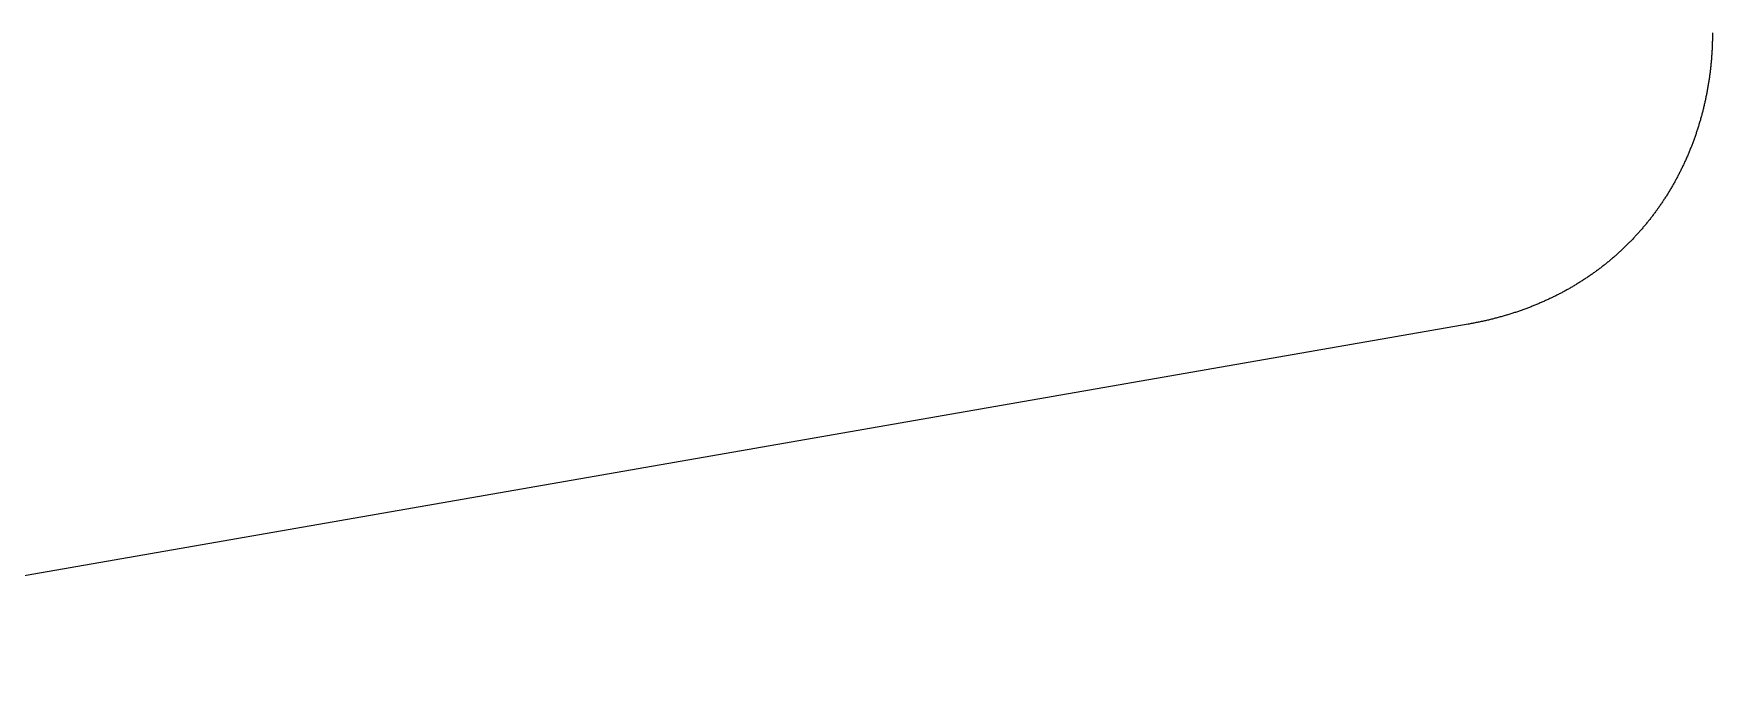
# Model space of a CAD drawing. Header units: millimetres. Extents: x 75 to 125, y -125 to -75.
# Drawn here: x 114.25 to 125, y -104.06 to -100 of the extents above; entities that cross this region are included whole.
import ezdxf

# ---------------------------------------------------------------- set-up
doc = ezdxf.new("R2010")
doc.units = ezdxf.units.MM
doc.layers.add('Edge.Cuts', color=254, linetype='CONTINUOUS', true_color=0xd0d2cd)

msp = doc.modelspace()

# ---------------------------------------------------------------- linework, layer by layer
at = {"layer": 'Edge.Cuts', "linetype": 'CONTINUOUS'}
for p, q in [((124.998925, -100.065998), (124.998707, -100.07236)), ((124.999122, -100.059634), (124.998925, -100.065998)), ((124.999299, -100.053269), (124.999122, -100.059634)), ((124.999457, -100.046904), (124.999299, -100.053269)), ((124.999594, -100.040538), (124.999457, -100.046904)), ((124.999711, -100.034172), (124.999594, -100.040538)), ((124.999809, -100.027805), (124.999711, -100.034172)), ((124.999886, -100.021437), (124.999809, -100.027805)), ((124.999943, -100.015069), (124.999886, -100.021437)), ((124.999981, -100.008702), (124.999943, -100.015069)), ((124.999995, -99.995965), (124.999981, -100.008702)), ((124.992518, -100.173955), (124.991962, -100.180286)), ((124.993055, -100.16762), (124.992518, -100.173955)), ((124.993571, -100.161284), (124.993055, -100.16762)), ((124.994067, -100.154944), (124.993571, -100.161284)), ((124.994544, -100.148603), (124.994067, -100.154944)), ((124.995, -100.142259), (124.994544, -100.148603)), ((124.995437, -100.135914), (124.995, -100.142259)), ((124.995854, -100.129565), (124.995437, -100.135914)), ((124.996251, -100.123216), (124.995854, -100.129565)), ((124.996628, -100.116864), (124.996251, -100.123216)), ((124.996985, -100.110511), (124.996628, -100.116864)), ((124.997322, -100.104156), (124.996985, -100.110511)), ((124.997639, -100.0978), (124.997322, -100.104156)), ((124.997936, -100.091442), (124.997639, -100.0978)), ((124.998213, -100.085083), (124.997936, -100.091442)), ((124.99847, -100.078722), (124.998213, -100.085083)), ((124.998707, -100.07236), (124.99847, -100.078722)), ((124.980376, -100.281167), (124.979484, -100.287441)), ((124.981248, -100.27489), (124.980376, -100.281167)), ((124.9821, -100.268607), (124.981248, -100.27489)), ((124.982933, -100.262322), (124.9821, -100.268607)), ((124.983746, -100.256032), (124.982933, -100.262322)), ((124.984539, -100.249739), (124.983746, -100.256032)), ((124.985313, -100.243441), (124.984539, -100.249739)), ((124.986067, -100.237141), (124.985313, -100.243441)), ((124.986801, -100.230836), (124.986067, -100.237141)), ((124.987516, -100.224529), (124.986801, -100.230836)), ((124.98821, -100.218217), (124.987516, -100.224529)), ((124.988885, -100.211903), (124.98821, -100.218217)), ((124.98954, -100.205585), (124.988885, -100.211903)), ((124.990175, -100.199265), (124.98954, -100.205585)), ((124.990791, -100.192941), (124.990175, -100.199265)), ((124.991387, -100.186616), (124.990791, -100.192941)), ((124.991962, -100.180286), (124.991387, -100.186616)), ((124.961343, -100.393372), (124.960101, -100.399557)), ((124.962565, -100.387184), (124.961343, -100.393372)), ((124.963768, -100.380987), (124.962565, -100.387184)), ((124.964952, -100.374788), (124.963768, -100.380987)), ((124.966116, -100.36858), (124.964952, -100.374788)), ((124.967261, -100.36237), (124.966116, -100.36858)), ((124.968387, -100.356152), (124.967261, -100.36237)), ((124.969493, -100.349931), (124.968387, -100.356152)), ((124.97058, -100.343702), (124.969493, -100.349931)), ((124.971647, -100.337471), (124.97058, -100.343702)), ((124.972695, -100.331233), (124.971647, -100.337471)), ((124.973724, -100.324991), (124.972695, -100.331233)), ((124.974733, -100.318744), (124.973724, -100.324991)), ((124.975722, -100.312493), (124.974733, -100.318744)), ((124.976692, -100.306236), (124.975722, -100.312493)), ((124.977642, -100.299976), (124.976692, -100.306236)), ((124.978573, -100.29371), (124.977642, -100.299976)), ((124.979484, -100.287441), (124.978573, -100.29371)), ((124.937636, -100.497652), (124.936071, -100.503725)), ((124.939183, -100.49157), (124.937636, -100.497652)), ((124.94071, -100.485483), (124.939183, -100.49157)), ((124.942219, -100.479387), (124.94071, -100.485483)), ((124.943709, -100.473286), (124.942219, -100.479387)), ((124.94518, -100.467177), (124.943709, -100.473286)), ((124.946631, -100.461062), (124.94518, -100.467177)), ((124.948065, -100.454939), (124.946631, -100.461062)), ((124.949478, -100.448812), (124.948065, -100.454939)), ((124.950873, -100.442676), (124.949478, -100.448812)), ((124.952249, -100.436535), (124.950873, -100.442676)), ((124.953606, -100.430387), (124.952249, -100.436535)), ((124.954943, -100.424234), (124.953606, -100.430387)), ((124.956262, -100.418073), (124.954943, -100.424234)), ((124.957561, -100.411907), (124.956262, -100.418073)), ((124.958841, -100.405734), (124.957561, -100.411907)), ((124.960101, -100.399557), (124.958841, -100.405734)), ((124.906606, -100.605817), (124.904707, -100.611748)), ((124.908487, -100.599874), (124.906606, -100.605817)), ((124.91035, -100.593926), (124.908487, -100.599874)), ((124.912195, -100.587967), (124.91035, -100.593926)), ((124.91402, -100.582002), (124.912195, -100.587967)), ((124.915828, -100.576027), (124.91402, -100.582002)), ((124.917617, -100.570046), (124.915828, -100.576027)), ((124.919388, -100.564054), (124.917617, -100.570046)), ((124.92114, -100.558057), (124.919388, -100.564054)), ((124.922874, -100.552049), (124.92114, -100.558057)), ((124.924588, -100.546036), (124.922874, -100.552049)), ((124.926285, -100.540014), (124.924588, -100.546036)), ((124.927963, -100.533985), (124.926285, -100.540014)), ((124.929622, -100.527947), (124.927963, -100.533985)), ((124.931262, -100.521904), (124.929622, -100.527947)), ((124.932884, -100.515851), (124.931262, -100.521904)), ((124.934487, -100.509792), (124.932884, -100.515851)), ((124.936071, -100.503725), (124.934487, -100.509792)), ((124.869644, -100.711241), (124.867421, -100.717008)), ((124.871851, -100.705461), (124.869644, -100.711241)), ((124.874038, -100.699675), (124.871851, -100.705461)), ((124.876209, -100.693876), (124.874038, -100.699675)), ((124.878361, -100.688071), (124.876209, -100.693876)), ((124.880496, -100.682253), (124.878361, -100.688071)), ((124.882612, -100.676429), (124.880496, -100.682253)), ((124.884712, -100.670593), (124.882612, -100.676429)), ((124.886792, -100.66475), (124.884712, -100.670593)), ((124.888855, -100.658895), (124.886792, -100.66475)), ((124.8909, -100.653034), (124.888855, -100.658895)), ((124.892927, -100.647162), (124.8909, -100.653034)), ((124.894935, -100.641283), (124.892927, -100.647162)), ((124.896926, -100.635392), (124.894935, -100.641283)), ((124.898898, -100.629496), (124.896926, -100.635392)), ((124.900853, -100.623587), (124.898898, -100.629496)), ((124.902789, -100.617673), (124.900853, -100.623587)), ((124.904707, -100.611748), (124.902789, -100.617673)), ((124.824403, -100.819116), (124.821848, -100.824691)), ((124.826939, -100.813534), (124.824403, -100.819116)), ((124.82946, -100.807937), (124.826939, -100.813534)), ((124.831962, -100.802333), (124.82946, -100.807937)), ((124.834448, -100.796716), (124.831962, -100.802333)), ((124.836915, -100.791091), (124.834448, -100.796716)), ((124.839367, -100.785452), (124.836915, -100.791091)), ((124.8418, -100.779806), (124.839367, -100.785452)), ((124.844217, -100.774147), (124.8418, -100.779806)), ((124.846616, -100.76848), (124.844217, -100.774147)), ((124.848998, -100.7628), (124.846616, -100.76848)), ((124.851362, -100.757112), (124.848998, -100.7628)), ((124.853709, -100.751412), (124.851362, -100.757112)), ((124.856038, -100.745704), (124.853709, -100.751412)), ((124.85835, -100.739984), (124.856038, -100.745704)), ((124.860644, -100.734256), (124.85835, -100.739984)), ((124.862921, -100.728516), (124.860644, -100.734256)), ((124.865179, -100.722768), (124.862921, -100.728516)), ((124.867421, -100.717008), (124.865179, -100.722768)), ((124.770122, -100.928459), (124.767233, -100.933807)), ((124.772994, -100.923103), (124.770122, -100.928459)), ((124.77585, -100.917731), (124.772994, -100.923103)), ((124.778688, -100.912351), (124.77585, -100.917731)), ((124.781512, -100.906956), (124.778688, -100.912351)), ((124.784317, -100.901552), (124.781512, -100.906956)), ((124.787107, -100.896134), (124.784317, -100.901552)), ((124.78988, -100.890708), (124.787107, -100.896134)), ((124.792637, -100.885267), (124.78988, -100.890708)), ((124.795376, -100.879817), (124.792637, -100.885267)), ((124.798099, -100.874353), (124.795376, -100.879817)), ((124.800805, -100.868881), (124.798099, -100.874353)), ((124.803495, -100.863395), (124.800805, -100.868881)), ((124.806167, -100.8579), (124.803495, -100.863395)), ((124.808824, -100.852391), (124.806167, -100.8579)), ((124.811462, -100.846874), (124.808824, -100.852391)), ((124.814084, -100.841343), (124.811462, -100.846874)), ((124.816689, -100.835804), (124.814084, -100.841343)), ((124.819278, -100.830252), (124.816689, -100.835804)), ((124.821848, -100.824691), (124.819278, -100.830252)), ((124.706075, -101.038194), (124.702851, -101.043281)), ((124.709285, -101.033091), (124.706075, -101.038194)), ((124.712477, -101.027978), (124.709285, -101.033091)), ((124.715656, -101.02285), (124.712477, -101.027978)), ((124.718817, -101.017712), (124.715656, -101.02285)), ((124.721964, -101.012558), (124.718817, -101.017712)), ((124.725093, -101.007395), (124.721964, -101.012558)), ((124.728208, -101.002217), (124.725093, -101.007395)), ((124.731306, -100.997029), (124.728208, -101.002217)), ((124.734389, -100.991826), (124.731306, -100.997029)), ((124.737455, -100.986614), (124.734389, -100.991826)), ((124.740506, -100.981386), (124.737455, -100.986614)), ((124.74354, -100.97615), (124.740506, -100.981386)), ((124.746559, -100.970897), (124.74354, -100.97615)), ((124.74956, -100.965636), (124.746559, -100.970897)), ((124.752547, -100.96036), (124.74956, -100.965636)), ((124.755516, -100.955075), (124.752547, -100.96036)), ((124.758471, -100.949774), (124.755516, -100.955075)), ((124.761407, -100.944465), (124.758471, -100.949774)), ((124.764329, -100.939141), (124.761407, -100.944465)), ((124.767233, -100.933807), (124.764329, -100.939141)), ((124.63511, -101.142347), (124.631562, -101.147163)), ((124.638641, -101.13752), (124.63511, -101.142347)), ((124.642159, -101.132676), (124.638641, -101.13752)), ((124.645659, -101.127823), (124.642159, -101.132676)), ((124.649147, -101.122953), (124.645659, -101.127823)), ((124.652617, -101.118073), (124.649147, -101.122953)), ((124.656075, -101.113177), (124.652617, -101.118073)), ((124.659515, -101.10827), (124.656075, -101.113177)), ((124.662941, -101.103348), (124.659515, -101.10827)), ((124.666351, -101.098415), (124.662941, -101.103348)), ((124.669747, -101.093466), (124.666351, -101.098415)), ((124.673126, -101.088508), (124.669747, -101.093466)), ((124.676492, -101.083533), (124.673126, -101.088508)), ((124.67984, -101.078548), (124.676492, -101.083533)), ((124.683174, -101.073547), (124.67984, -101.078548)), ((124.686492, -101.068536), (124.683174, -101.073547)), ((124.689795, -101.06351), (124.686492, -101.068536)), ((124.693082, -101.058473), (124.689795, -101.06351)), ((124.696354, -101.053421), (124.693082, -101.058473)), ((124.699609, -101.048359), (124.696354, -101.053421)), ((124.702851, -101.043281), (124.699609, -101.048359)), ((124.549789, -101.249652), (124.545905, -101.254151)), ((124.55366, -101.245137), (124.549789, -101.249652)), ((124.557514, -101.240611), (124.55366, -101.245137)), ((124.561357, -101.236068), (124.557514, -101.240611)), ((124.565183, -101.231514), (124.561357, -101.236068)), ((124.568996, -101.226943), (124.565183, -101.231514)), ((124.572793, -101.222361), (124.568996, -101.226943)), ((124.576577, -101.217762), (124.572793, -101.222361)), ((124.580345, -101.213153), (124.576577, -101.217762)), ((124.5841, -101.208526), (124.580345, -101.213153)), ((124.587839, -101.203889), (124.5841, -101.208526)), ((124.591565, -101.199236), (124.587839, -101.203889)), ((124.595274, -101.194571), (124.591565, -101.199236)), ((124.59897, -101.18989), (124.595274, -101.194571)), ((124.60265, -101.185198), (124.59897, -101.18989)), ((124.606317, -101.18049), (124.60265, -101.185198)), ((124.609967, -101.17577), (124.606317, -101.18049)), ((124.613605, -101.171035), (124.609967, -101.17577)), ((124.617225, -101.166289), (124.613605, -101.171035)), ((124.620833, -101.161526), (124.617225, -101.166289)), ((124.624423, -101.156753), (124.620833, -101.161526)), ((124.628001, -101.151963), (124.624423, -101.156753)), ((124.631562, -101.147163), (124.628001, -101.151963)), ((124.448427, -101.357891), (124.444189, -101.362035)), ((124.452648, -101.353735), (124.448427, -101.357891)), ((124.456858, -101.349562), (124.452648, -101.353735)), ((124.461051, -101.345376), (124.456858, -101.349562)), ((124.465233, -101.341174), (124.461051, -101.345376)), ((124.469399, -101.33696), (124.465233, -101.341174)), ((124.473553, -101.332729), (124.469399, -101.33696)), ((124.477691, -101.328486), (124.473553, -101.332729)), ((124.481818, -101.324226), (124.477691, -101.328486)), ((124.485928, -101.319955), (124.481818, -101.324226)), ((124.490026, -101.315666), (124.485928, -101.319955)), ((124.494108, -101.311366), (124.490026, -101.315666)), ((124.498178, -101.307049), (124.494108, -101.311366)), ((124.502232, -101.30272), (124.498178, -101.307049)), ((124.506275, -101.298374), (124.502232, -101.30272)), ((124.5103, -101.294017), (124.506275, -101.298374)), ((124.514314, -101.289643), (124.5103, -101.294017)), ((124.518312, -101.285257), (124.514314, -101.289643)), ((124.522298, -101.280854), (124.518312, -101.285257)), ((124.526267, -101.27644), (124.522298, -101.280854)), ((124.530224, -101.27201), (124.526267, -101.27644)), ((124.534164, -101.267567), (124.530224, -101.27201)), ((124.538093, -101.263108), (124.534164, -101.267567)), ((124.542005, -101.258638), (124.538093, -101.263108)), ((124.545905, -101.254151), (124.542005, -101.258638)), ((124.32467, -101.468342), (124.320054, -101.472072)), ((124.329271, -101.464598), (124.32467, -101.468342)), ((124.33386, -101.460838), (124.329271, -101.464598)), ((124.338434, -101.457065), (124.33386, -101.460838)), ((124.342996, -101.453274), (124.338434, -101.457065)), ((124.347543, -101.449471), (124.342996, -101.453274)), ((124.352079, -101.445651), (124.347543, -101.449471)), ((124.356599, -101.441818), (124.352079, -101.445651)), ((124.361109, -101.437968), (124.356599, -101.441818)), ((124.365602, -101.434106), (124.361109, -101.437968)), ((124.370084, -101.430226), (124.365602, -101.434106)), ((124.374551, -101.426334), (124.370084, -101.430226)), ((124.379006, -101.422424), (124.374551, -101.426334)), ((124.383446, -101.418502), (124.379006, -101.422424)), ((124.387874, -101.414563), (124.383446, -101.418502)), ((124.392287, -101.410612), (124.387874, -101.414563)), ((124.396688, -101.406643), (124.392287, -101.410612)), ((124.401073, -101.402662), (124.396688, -101.406643)), ((124.405448, -101.398665), (124.401073, -101.402662)), ((124.409806, -101.394654), (124.405448, -101.398665)), ((124.414153, -101.390627), (124.409806, -101.394654)), ((124.418484, -101.386587), (124.414153, -101.390627)), ((124.422803, -101.382531), (124.418484, -101.386587)), ((124.427107, -101.378462), (124.422803, -101.382531)), ((124.431399, -101.374376), (124.427107, -101.378462)), ((124.435676, -101.370278), (124.431399, -101.374376)), ((124.439941, -101.366163), (124.435676, -101.370278)), ((124.444189, -101.362035), (124.439941, -101.366163)), ((124.180502, -101.573632), (124.175493, -101.576905)), ((124.185496, -101.570344), (124.180502, -101.573632)), ((124.190479, -101.56704), (124.185496, -101.570344)), ((124.195446, -101.563722), (124.190479, -101.56704)), ((124.200404, -101.560387), (124.195446, -101.563722)), ((124.205345, -101.557039), (124.200404, -101.560387)), ((124.210277, -101.553673), (124.205345, -101.557039)), ((124.215192, -101.550293), (124.210277, -101.553673)), ((124.220098, -101.546897), (124.215192, -101.550293)), ((124.224987, -101.543487), (124.220098, -101.546897)), ((124.229866, -101.54006), (124.224987, -101.543487)), ((124.23473, -101.536619), (124.229866, -101.54006)), ((124.239583, -101.533161), (124.23473, -101.536619)), ((124.244421, -101.52969), (124.239583, -101.533161)), ((124.249248, -101.526202), (124.244421, -101.52969)), ((124.254059, -101.5227), (124.249248, -101.526202)), ((124.25886, -101.519181), (124.254059, -101.5227)), ((124.263645, -101.515649), (124.25886, -101.519181)), ((124.268419, -101.5121), (124.263645, -101.515649)), ((124.273178, -101.508538), (124.268419, -101.5121)), ((124.277926, -101.504958), (124.273178, -101.508538)), ((124.282659, -101.501365), (124.277926, -101.504958)), ((124.287381, -101.497756), (124.282659, -101.501365)), ((124.292087, -101.494133), (124.287381, -101.497756)), ((124.296783, -101.490493), (124.292087, -101.494133)), ((124.301462, -101.486839), (124.296783, -101.490493)), ((124.306132, -101.483169), (124.301462, -101.486839)), ((124.310785, -101.479486), (124.306132, -101.483169)), ((124.315427, -101.475785), (124.310785, -101.479486)), ((124.320054, -101.472072), (124.315427, -101.475785)), ((123.992111, -101.681593), (123.98664, -101.6843)), ((123.997567, -101.678871), (123.992111, -101.681593)), ((124.003013, -101.676132), (123.997567, -101.678871)), ((124.008444, -101.673379), (124.003013, -101.676132)), ((124.013864, -101.670608), (124.008444, -101.673379)), ((124.019269, -101.667822), (124.013864, -101.670608)), ((124.024664, -101.66502), (124.019269, -101.667822)), ((124.030043, -101.662202), (124.024664, -101.66502)), ((124.035412, -101.659368), (124.030043, -101.662202)), ((124.040766, -101.656519), (124.035412, -101.659368)), ((124.046109, -101.653652), (124.040766, -101.656519)), ((124.051438, -101.650771), (124.046109, -101.653652)), ((124.056756, -101.647874), (124.051438, -101.650771)), ((124.062058, -101.644961), (124.056756, -101.647874)), ((124.06735, -101.642032), (124.062058, -101.644961)), ((124.072628, -101.639088), (124.06735, -101.642032)), ((124.077894, -101.636127), (124.072628, -101.639088)), ((124.083146, -101.633151), (124.077894, -101.636127)), ((124.088386, -101.630158), (124.083146, -101.633151)), ((124.093612, -101.627151), (124.088386, -101.630158)), ((124.098827, -101.624128), (124.093612, -101.627151)), ((124.104028, -101.621089), (124.098827, -101.624128)), ((124.109217, -101.618034), (124.104028, -101.621089)), ((124.114391, -101.614964), (124.109217, -101.618034)), ((124.119555, -101.611878), (124.114391, -101.614964)), ((124.124704, -101.608777), (124.119555, -101.611878)), ((124.129842, -101.605659), (124.124704, -101.608777)), ((124.134965, -101.602527), (124.129842, -101.605659)), ((124.140077, -101.599378), (124.134965, -101.602527)), ((124.145174, -101.596214), (124.140077, -101.599378)), ((124.150261, -101.593034), (124.145174, -101.596214)), ((124.155332, -101.58984), (124.150261, -101.593034)), ((124.160393, -101.586629), (124.155332, -101.58984)), ((124.165438, -101.583403), (124.160393, -101.586629)), ((124.170473, -101.580161), (124.165438, -101.583403)), ((124.175493, -101.576905), (124.170473, -101.580161)), ((123.727246, -101.789243), (123.721186, -101.791194)), ((123.733292, -101.787275), (123.727246, -101.789243)), ((123.739326, -101.78529), (123.733292, -101.787275)), ((123.745346, -101.783289), (123.739326, -101.78529)), ((123.751355, -101.78127), (123.745346, -101.783289)), ((123.757349, -101.779236), (123.751355, -101.78127)), ((123.763332, -101.777183), (123.757349, -101.779236)), ((123.7693, -101.775115), (123.763332, -101.777183)), ((123.775258, -101.773029), (123.7693, -101.775115)), ((123.7812, -101.770928), (123.775258, -101.773029)), ((123.787132, -101.768809), (123.7812, -101.770928)), ((123.793049, -101.766674), (123.787132, -101.768809)), ((123.798955, -101.764521), (123.793049, -101.766674)), ((123.804846, -101.762353), (123.798955, -101.764521)), ((123.810727, -101.760168), (123.804846, -101.762353)), ((123.816592, -101.757966), (123.810727, -101.760168)), ((123.822447, -101.755747), (123.816592, -101.757966)), ((123.828287, -101.753513), (123.822447, -101.755747)), ((123.834116, -101.751261), (123.828287, -101.753513)), ((123.83993, -101.748994), (123.834116, -101.751261)), ((123.845734, -101.746709), (123.83993, -101.748994)), ((123.851523, -101.744409), (123.845734, -101.746709)), ((123.8573, -101.742091), (123.851523, -101.744409)), ((123.863064, -101.739758), (123.8573, -101.742091)), ((123.868816, -101.737407), (123.863064, -101.739758)), ((123.874553, -101.735041), (123.868816, -101.737407)), ((123.88028, -101.732658), (123.874553, -101.735041)), ((123.885992, -101.730259), (123.88028, -101.732658)), ((123.891693, -101.727843), (123.885992, -101.730259)), ((123.89738, -101.725412), (123.891693, -101.727843)), ((123.903055, -101.722964), (123.89738, -101.725412)), ((123.908716, -101.7205), (123.903055, -101.722964)), ((123.914366, -101.718019), (123.908716, -101.7205)), ((123.920001, -101.715522), (123.914366, -101.718019)), ((123.925626, -101.713009), (123.920001, -101.715522)), ((123.931236, -101.71048), (123.925626, -101.713009)), ((123.936834, -101.707934), (123.931236, -101.71048)), ((123.942419, -101.705373), (123.936834, -101.707934)), ((123.947992, -101.702795), (123.942419, -101.705373)), ((123.953551, -101.700201), (123.947992, -101.702795)), ((123.959098, -101.697591), (123.953551, -101.700201)), ((123.964631, -101.694965), (123.959098, -101.697591)), ((123.970154, -101.692322), (123.964631, -101.694965)), ((123.975661, -101.689665), (123.970154, -101.692322)), ((123.981158, -101.68699), (123.975661, -101.689665)), ((123.98664, -101.6843), (123.981158, -101.68699)), ((123.435587, -101.861077), (110.827765, -104.059234)), ((123.441704, -101.860001), (123.435587, -101.861077)), ((123.448339, -101.858815), (123.441704, -101.860001)), ((123.454959, -101.857611), (123.448339, -101.858815)), ((123.461567, -101.856389), (123.454959, -101.857611)), ((123.468161, -101.85515), (123.461567, -101.856389)), ((123.474742, -101.853892), (123.468161, -101.85515)), ((123.481309, -101.852617), (123.474742, -101.853892)), ((123.487865, -101.851324), (123.481309, -101.852617)), ((123.494405, -101.850013), (123.487865, -101.851324)), ((123.500934, -101.848684), (123.494405, -101.850013)), ((123.507449, -101.847337), (123.500934, -101.848684)), ((123.513951, -101.845973), (123.507449, -101.847337)), ((123.520439, -101.844592), (123.513951, -101.845973)), ((123.526915, -101.843192), (123.520439, -101.844592)), ((123.533377, -101.841775), (123.526915, -101.843192)), ((123.539827, -101.84034), (123.533377, -101.841775)), ((123.546263, -101.838888), (123.539827, -101.84034)), ((123.552686, -101.837418), (123.546263, -101.838888)), ((123.559096, -101.835931), (123.552686, -101.837418)), ((123.565493, -101.834426), (123.559096, -101.835931)), ((123.571877, -101.832904), (123.565493, -101.834426)), ((123.578248, -101.831364), (123.571877, -101.832904)), ((123.584605, -101.829807), (123.578248, -101.831364)), ((123.59095, -101.828233), (123.584605, -101.829807)), ((123.597281, -101.826641), (123.59095, -101.828233)), ((123.603601, -101.825032), (123.597281, -101.826641)), ((123.609906, -101.823405), (123.603601, -101.825032)), ((123.616199, -101.821761), (123.609906, -101.823405)), ((123.622478, -101.8201), (123.616199, -101.821761)), ((123.628745, -101.818422), (123.622478, -101.8201)), ((123.634998, -101.816727), (123.628745, -101.818422)), ((123.641239, -101.815014), (123.634998, -101.816727)), ((123.647466, -101.813284), (123.641239, -101.815014)), ((123.653681, -101.811537), (123.647466, -101.813284)), ((123.659882, -101.809773), (123.653681, -101.811537)), ((123.666071, -101.807991), (123.659882, -101.809773)), ((123.672246, -101.806193), (123.666071, -101.807991)), ((123.678409, -101.804378), (123.672246, -101.806193)), ((123.684559, -101.802545), (123.678409, -101.804378)), ((123.690696, -101.800696), (123.684559, -101.802545)), ((123.696819, -101.79883), (123.690696, -101.800696)), ((123.702931, -101.796946), (123.696819, -101.79883)), ((123.709028, -101.795046), (123.702931, -101.796946)), ((123.715114, -101.793128), (123.709028, -101.795046)), ((123.721186, -101.791194), (123.715114, -101.793128))]:
    msp.add_line(p, q, dxfattribs=at)

doc.saveas('drawing.dxf')
